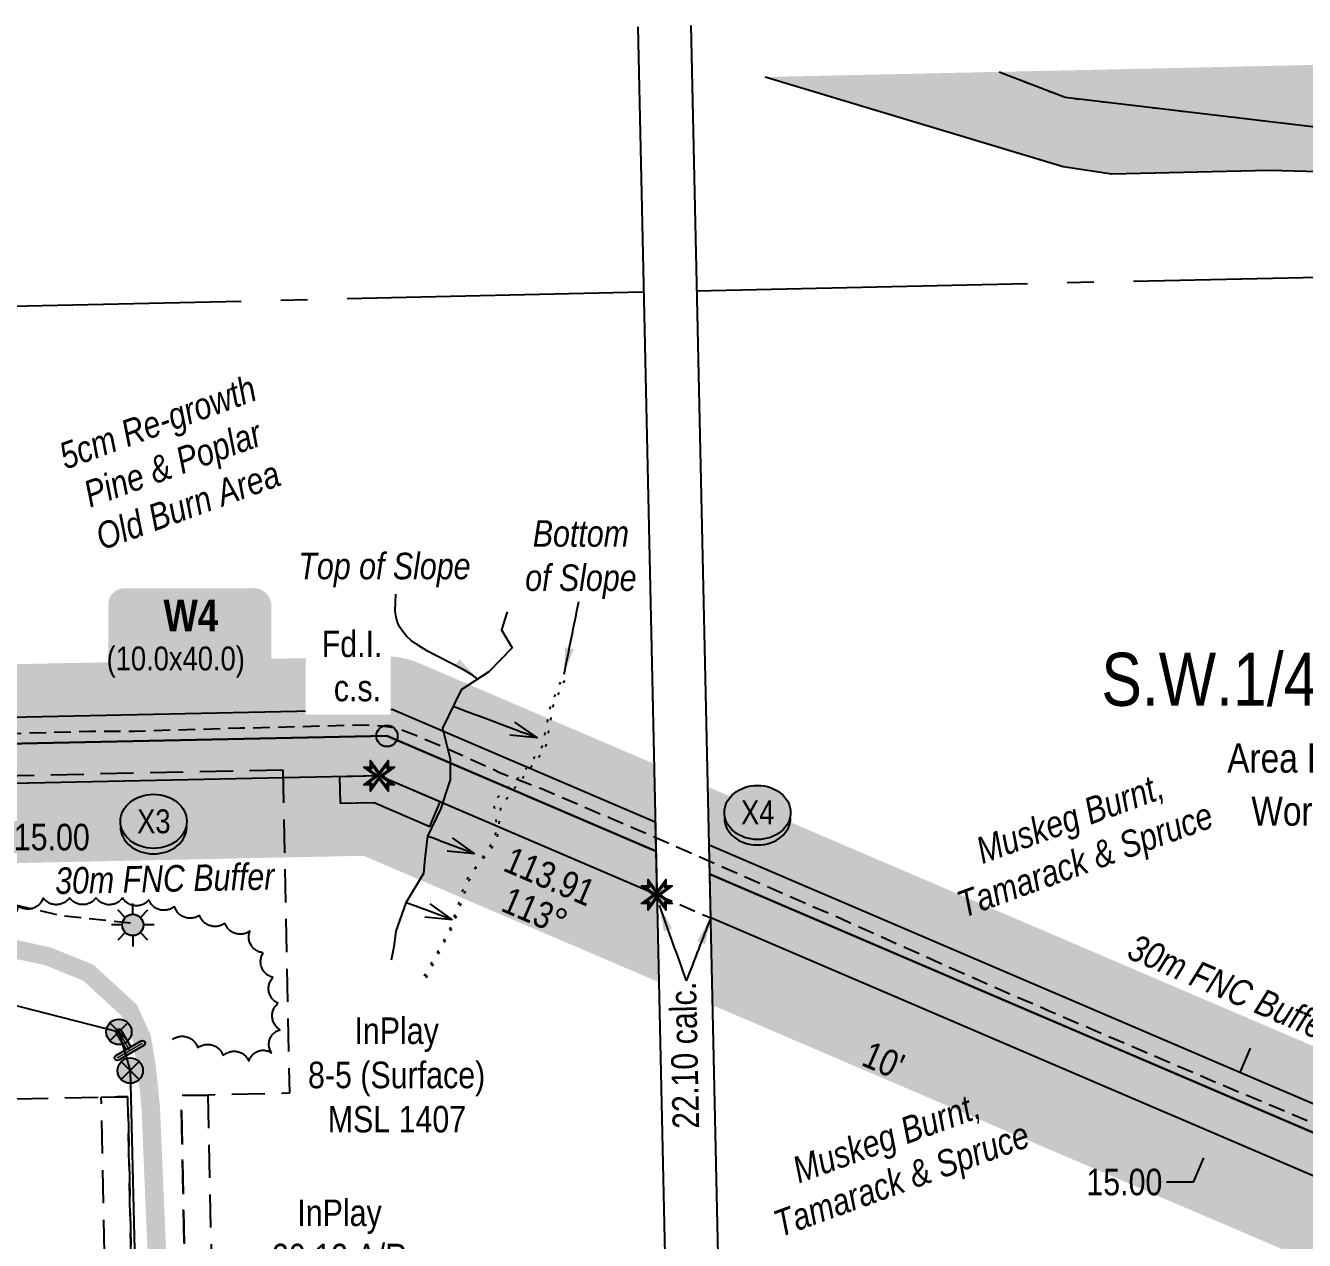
# Model space of a CAD drawing. Extents: x 601495 to 607119, y 5883555 to 5886722.
# Drawn here: x 605808 to 606290.2, y 5885602.5 to 5886060.5 of the extents above; entities that cross this region are included whole.
import ezdxf
from ezdxf.enums import TextEntityAlignment as Align

# ---------------------------------------------------------------- set-up
doc = ezdxf.new("R2010")
doc.units = 0
doc.header["$LTSCALE"] = 5
doc.header["$PDMODE"] = 34
doc.header["$PDSIZE"] = 0.03
for name, pattern in [('0', [1, 1, 0]), ('foc-ACCESSROAD', [3.75, 2.5, -1.25]), ('foc-FLOWLINE', [3.75, 2.5, -1.25]), ('foc-QUARTERLINE', [33, 25, -3, 2, -3]), ('foc-TIELINE', [1.875, 1.25, -0.625]), ('foc-TOPO', [1, 0.2, -0.8]), ('foc-WHEELTRACKS', [2, 0.4, -1.6]), ('POWERLINE5', [7.799999999999997, 2.399999999999999, -0.6, 0.6, -0.6, 0.6, -0.6, 2.399999999999999]), ('UG_PIPE', [1.875, 1.25, -0.625])]:
    doc.linetypes.add(name, pattern=pattern)
doc.layers.get('Defpoints').update_dxf_attribs({"color": 9})
for name, color, linetype in [('AS-PIPE-UG', 44, 'UG_PIPE'), ('AS-POWER', 104, 'foc-POWER'), ('AS-POWER-EXISTING', 72, 'POWERLINE5'), ('AS-ROADS', 254, 'Continuous'), ('AS-SYMBOL', 7, 'Continuous'), ('C-FLOWLINE', 13, 'foc-FLOWLINE'), ('C-SYMBOL', 7, 'Continuous'), ('C-WS', 13, 'foc-ACCESSROAD'), ('C-WS-S', 8, 'Continuous'), ('F-EZE', 190, 'foc-FLOWLINE'), ('F-RW', 190, 'Continuous'), ('L-AREAREQUIRED', 7, 'Continuous'), ('L-AREAWORK', 5, 'Continuous'), ('L-BD', 7, 'Continuous'), ('L-MON', 1, 'Continuous'), ('L-MON-T', 1, 'Continuous'), ('L-QSEC', 8, 'foc-QUARTERLINE'), ('L-SEC', 7, 'Continuous'), ('L-TIE', 7, 'foc-TIELINE'), ('P-BUFFER-H 30m', 51, 'Continuous'), ('P-CROSSINGS', 250, 'Continuous'), ('P-FNC BUFFER-T', 40, 'Continuous'), ('P-PROPOSED', 10, 'Continuous'), ('P-PROPOSED-H', 21, 'Continuous'), ('P-TEMP-BLOCKS', 250, 'Continuous'), ('P-TEMP-H', 41, 'Continuous'), ('P-TEMP_WORKSPACE', 46, 'Continuous'), ('P-TXT', 4, 'Continuous'), ('T-BUSH', 110, '0'), ('T-BUSH-T', 110, 'Continuous'), ('T-CREEK', 160, 'Continuous'), ('T-GENERAL', 48, 'foc-TOPO'), ('T-SLOPE', 48, 'Continuous'), ('T-VEGETATION-CHANGE', 104, 'foc-TOPO'), ('T-WATER-H', 133, 'Continuous'), ('T-WATER-P3', 160, 'foc-WHEELTRACKS')]:
    doc.layers.add(name, color=color, linetype=linetype)
for name, color, linetype, lineweight in [('C-AR-T', 13, 'Continuous', 9), ('C-WS-T', 13, 'Continuous', 9), ('T-TEXT', 48, 'Continuous', 18)]:
    doc.layers.add(name, color=color, linetype=linetype, lineweight=lineweight)
doc.styles.add('100L', font='ARIALN.TTF', dxfattribs={"height": 11})
doc.styles.add('175L', font='ARIALN.TTF', dxfattribs={"height": 20})
doc.styles.add('80', font='ARIALN.TTF', dxfattribs={"height": 10})
doc.styles.add('80CG', font='ARIALN.TTF', dxfattribs={"height": 10})
doc.styles.add('80L', font='ARIALN.TTF', dxfattribs={"height": 10})
doc.styles.add('80LS', font='ARIALNI.TTF', dxfattribs={"height": 10})
doc.styles.add('BOLD', font='ARIALNB.TTF')
doc.styles.add('Crossing', font='ARIALN.TTF', dxfattribs={"height": 10})
doc.styles.add('foc-LtypeFont', font='ARIALN.TTF', dxfattribs={"height": 7.349999999999999})
doc.linetypes.add('foc-POWER', pattern='A,6,-1,["P",foc-LtypeFont,S=0.2,R=0,X=-0.625,Y=-0.75],-1.239999999999999,4', length=12.24)
doc.linetypes.add('foc-TOPO-flowdirection-NOLINE', pattern='A,0,[">",foc-LtypeFont,S=0.3,R=0,X=0,Y=-0.945],-20,[">",foc-LtypeFont,S=0.3,R=0,X=0,Y=-0.945],0', length=20)
doc.dimstyles.new('Compass 5 000', dxfattribs={"dimscale": 5, "dimtxt": 9, "dimasz": 2, "dimexe": 0.2, "dimexo": 0.0625, "dimgap": 0.5, "dimtad": 0, "dimtih": 1, "dimtoh": 1, "dimzin": 0, "dimdsep": 46, "dimtxsty": '80CG', "dimcen": 0.1, "dimse1": 1, "dimse2": 1, "dimclrd": 256, "dimclrt": 256, "dimaunit": 1, "dimadec": 4, "dimazin": 0, "dimtfac": 0.06, "dimtofl": 0, "dimtmove": 0, "dimatfit": 1, "dimfxl": 0.2, "dimtolj": 1, "dimtzin": 0, "dimlwd": -1, "dimarcsym": 0})

# ---------------------------------------------------------------- blocks, each defined once
blk = doc.blocks.new('*D417')
at = {"layer": 'C-AR-T', "transparency": 16777216}
for p, q in [((605837.8815120915, 5885594.929307878), (605827.883738965, 5885594.718280599)), ((605878.0028150334, 5885595.776165403), (605898.4964010662, 5885596.208732301))]:
    blk.add_line(p, q, dxfattribs=at)
for points in [[(605837.8463408783, 5885596.595603399), (605837.9166833048, 5885593.263012357), (605847.8792852178, 5885595.140335158)], [(605877.9676438202, 5885597.442460924), (605878.0379862466, 5885594.109869882), (605868.005041907, 5885595.565138124)]]:
    blk.add_solid(points, dxfattribs=at)
at = {"layer": 'Defpoints', "color": 0, "transparency": 16777216}
for p in [(605847.8411110139, 5885596.948902426), (605867.966867703, 5885597.373705392), (605868.005041907, 5885595.565138124)]:
    blk.add_point(p, dxfattribs=at)
at = {"layer": 'C-AR-T', "transparency": 16777216, "insert": (605926.4090886515, 5885596.208732301), "char_height": 10, "attachment_point": 5, "style": '80CG'}
blk.add_mtext('\\A1;InPlay\\P20.12 A/R\\PMSL 1407', dxfattribs=at)
blk = doc.blocks.new('GAS')
h = blk.add_hatch(color=255)
h.dxf.hatch_style = 1
edge = h.paths.add_edge_path()
edge.add_arc((0, 0), 0.9, 0, 360)
for p, q in [((-0.5711929310346023, 0.5711929297831376), (-1.142385862069204, 1.142385861385264)), ((0, 0.8077887887338874), (0, 1.615577579286764)), ((0.5711929310309642, 0.5711929297831376), (1.142385862065566, 1.142385861385264)), ((-0.8077887898725749, 0), (-1.615577579628734, 0)), ((1.615577579625096, 0), (0.8077887898689368, 0)), ((-0.5711929310346023, -0.5711929316021271), (-1.142385862069204, -1.142385863204253)), ((0, -0.8077887905528768), (0, -1.615577581105753)), ((1.142385862065566, -1.142385863204253), (0.5711929310309642, -0.5711929316021271))]:
    blk.add_line(p, q)
blk.add_circle((0, 0), 0.8000000000000003)
blk = doc.blocks.new('POWERPOLE')
h = blk.add_hatch(color=255)
edge = h.paths.add_edge_path()
edge.add_arc((0, 0), 0.9600000000000002, 0, 360)
at = {"linetype": 'Continuous'}
for p, q in [((0.678822509938982, -0.678822509938982), (-0.678822509938982, 0.678822509938982)), ((-0.678822509938982, -0.678822509938982), (0.678822509938982, 0.678822509938982))]:
    blk.add_line(p, q, dxfattribs=at)
blk.add_circle((0, 0), 0.9600000000000002, dxfattribs=at)
blk = doc.blocks.new('*U446')
h = blk.add_hatch(color=255)
h.dxf.hatch_style = 1
edge = h.paths.add_edge_path()
edge.add_arc((-0.8162000000022712, 1.409999997934693), 0.2, 30.065058758287307, 210.0650587582873, ccw=False)
edge.add_line((-0.643108579834724, 1.510196605982978), (0.07289481211926219, 0.2732880282158321))
edge.add_line((0.07289481211926217, 0.2732880282158321), (-0.2732880282158321, 0.07289481211926219))
edge.add_line((-0.2732880282158321, 0.0728948121192622), (-0.9892914201698184, 1.309803389886408))
h = blk.add_hatch(color=255)
h.dxf.hatch_style = 1
edge = h.paths.add_edge_path()
edge.add_arc((-0.9520028109215095, -0.5510813442655673), 0.2000000000000001, 120.06505875828731, 300.06505875828736, ccw=False)
edge.add_line((-1.052199418969795, -0.3779899240980202), (0.07289481211926208, 0.2732880282158321))
edge.add_line((0.07289481211926217, 0.2732880282158321), (0.8518062028732244, 0.7241727644331145))
edge.add_arc((0.9520028109215095, 0.5510813442655673), 0.2000000000000001, -59.93494124171269, 120.06505875828739, ccw=False)
edge.add_line((1.052199418969795, 0.3779899240980202), (-0.8518062028732245, -0.7241727644331144))
at = {"color": 255, "flags": 128}
blk.add_lwpolyline([(-0.9892914201698184, 1.309803389886408, -0.9999999999999999), (-0.643108579834724, 1.510196605982978), (0.07289481211926217, 0.2732880282158321), (-0.2732880282158321, 0.0728948121192622)], format="xyb", close=True, dxfattribs=at)
at = {"color": 72, "const_width": 0.09999999999999999, "flags": 128}
for points in [[(-0.8162000000022711, 1.409999997934693), (0, 0)], [(-0.9520028109215094, -0.5510813442655674), (0.9520028109215094, 0.5510813442655674)]]:
    blk.add_lwpolyline(points, dxfattribs=at)
at = {"color": 255}
blk.add_lwpolyline([(-0.8518062028732244, -0.7241727644331145, -0.9999999999999999), (-1.052199418969795, -0.3779899240980202), (0.07289481211926217, 0.2732880282158321), (0.8518062028732244, 0.7241727644331145, -0.9999999999999999), (1.052199418969795, 0.3779899240980202)], format="xyb", close=True, dxfattribs=at)
blk = doc.blocks.new('fdia')
at = {"color": 255, "const_width": 1}
blk.add_lwpolyline([(-0.5, 0, 1), (0.5, 0, 1)], format="xyb", close=True, dxfattribs=at)
blk = doc.blocks.new('Fdiaa')
blk.add_blockref('fdia', (0, 0))
blk = doc.blocks.new('fdib')
at = {"color": 1, "const_width": 1.6}
blk.add_lwpolyline([(-0.3999999999996362, 0, 0.9999999999999998), (0.3999999999996362, 0, 1)], format="xyb", close=True, dxfattribs=at)
at = {"color": 1}
blk.add_circle((0, 0), 0.8, dxfattribs=at)
blk = doc.blocks.new('Fdibb')
blk.add_blockref('fdib', (0, 0))
blk = doc.blocks.new('fdicc')
for name in ['Fdibb', 'Fdiaa']:
    blk.add_blockref(name, (0, 0))
blk = doc.blocks.new('FDI')
blk.add_blockref('fdicc', (0, 0))
blk = doc.blocks.new('TEMP')
h = blk.add_hatch(color=255)
h.dxf.hatch_style = 1
h.paths.add_polyline_path([(-5.274161e-10, 0.2514284397220763), (-0.6656854269836912, 1.152061669657268), (-0.6656854269836914, 0.6656854303339061), (-1.152061663105632, 0.6656854303339061), (-0.2514284404497629, 5.273253e-10), (-1.152061661774314, -0.665685419564579), (-0.6656854224511335, -0.6656854195645793), (-0.6656854224511335, -1.152061655686338), (-5.273251e-10, -0.2514284436956587), (0.6656854183820542, -1.152061663420681), (0.6656854183820542, -0.6656854208922597), (1.152061656810019, -0.6656854053035205), (0.2514284429676993, 5.273253e-10), (1.152061671303363, 0.6656854258011663), (0.6656854287749412, 0.6656854258011663), (0.6656854131859291, 1.15206166422904)])
h.paths.add_polyline_path([(0.5656854229146121, 0.8485281473411305), (0.5656854319800914, 0.5656854258011663), (0.8485281444547581, 0.5656854258011663), (0.0831890339399251, 0), (0.8485281399220186, -0.5656854150320215), (0.5656854183820542, -0.5656854240973189), (0.5656854183820542, -0.8485281365719859), (0, -0.08318903609469999), (-0.5656854224511337, -0.8485281320390644), (-0.5656854224511337, -0.5656854195645792), (-0.8485281349258001, -0.5656854195645794), (-0.0831890328488955, 0), (-0.8485281394583584, 0.5656854303339058), (-0.5656854269836913, 0.5656854303339061), (-0.5656854269836913, 0.8485281428085727), (0, 0.0831890306941206)], flags=16)
h = blk.add_hatch(color=1)
h.dxf.hatch_style = 1
h.paths.add_polyline_path([(0, 0.0831890306941205), (-0.5656854269836911, 0.8485281428085727), (-0.5656854269836912, 0.5656854303339061), (-0.8485281394583578, 0.5656854303339061), (-0.0831890328488953, -1e-16), (-0.8485281349258001, -0.5656854195645793), (-0.5656854224511337, -0.5656854195645793), (-0.5656854224511337, -0.848528132039064), (0, -0.08318903609469999), (0.5656854183820542, -0.8485281365719856), (0.5656854183820542, -0.5656854240973191), (0.8485281399220184, -0.5656854150320213), (0.0831890339399251, -1e-16), (0.8485281444547581, 0.5656854258011663), (0.5656854319800914, 0.5656854258011663), (0.5656854229146121, 0.8485281473411308)])
at = {"color": 1}
for p, q in [((-0.0831890328488953, 0), (0.0831890339399252, 0)), ((0, 0.0831890306941205), (0, -0.08318903609469999))]:
    blk.add_line(p, q, dxfattribs=at)
at = {"color": 255, "flags": 128}
blk.add_lwpolyline([(-0.251428440449763, 5.27325e-10), (-1.152061663105632, 0.6656854303339061), (-0.6656854269836914, 0.6656854303339061), (-0.6656854269836914, 1.152061669657268), (-5.274159999999999e-10, 0.2514284397220763), (0.6656854131859291, 1.15206166422904), (0.6656854287749412, 0.6656854258011663), (1.152061671303363, 0.6656854258011663), (0.2514284429676991, 5.27325e-10), (1.152061656810019, -0.6656854053035204), (0.6656854183820542, -0.6656854208922596), (0.6656854183820542, -1.152061663420681), (-5.27325e-10, -0.2514284436956586), (-0.6656854224511335, -1.152061655686338), (-0.6656854224511335, -0.6656854195645793), (-1.152061661774314, -0.6656854195645793)], close=True, dxfattribs=at)
at = {"color": 1, "flags": 128}
blk.add_lwpolyline([(-0.0831890328488953, 0), (-0.8485281394583578, 0.5656854303339061), (-0.5656854269836913, 0.5656854303339061), (-0.5656854269836913, 0.8485281428085727), (0, 0.0831890306941205), (0.5656854229146121, 0.8485281473411305), (0.5656854319800914, 0.5656854258011663), (0.8485281444547581, 0.5656854258011663), (0.0831890339399252, 0), (0.8485281399220184, -0.5656854150320214), (0.5656854183820542, -0.5656854240973189), (0.5656854183820542, -0.8485281365719856), (0, -0.08318903609469999), (-0.5656854224511335, -0.848528132039064), (-0.5656854224511335, -0.5656854195645792), (-0.8485281349258001, -0.5656854195645792)], close=True, dxfattribs=at)
blk = doc.blocks.new('*U438')
at = {"true_color": 0xff8aff}
h = blk.add_hatch(color=211, dxfattribs=at)
edge = h.paths.add_edge_path()
edge.add_line((-23.99999999999998, -22.32215303555131), (23.99999999999998, -22.32215303555131))
edge.add_arc((23.99999999999998, -16.32215303555131), 6, 270, 360)
edge.add_line((29.99999999999998, -16.32215303555131), (29.99999999999998, 12.5))
edge.add_arc((23.99999999999998, 12.5), 6, 0, 90)
edge.add_line((23.99999999999998, 18.5), (-23.99999999999998, 18.5))
edge.add_arc((-23.99999999999998, 12.5), 6, 90, 180)
edge.add_line((-29.99999999999998, 12.5), (-29.99999999999998, -16.32215303555131))
edge.add_arc((-23.99999999999998, -16.32215303555131), 6, 180, 270)
at = {"color": 250, "flags": 128}
blk.add_lwpolyline([(-23.99999999999998, -22.32215303555131, 3, 3, 0), (23.99999999999998, -22.32215303555131, 3, 3, 0.414213562373095), (29.99999999999998, -16.32215303555131, 3, 3, 0), (29.99999999999998, 12.5, 3, 0, 0.414213562373095), (23.99999999999998, 18.5, 0, 0, 0), (-23.99999999999998, 18.5, 0, 0, 0.414213562373095), (-29.99999999999998, 12.5, 0, 0, 0), (-29.99999999999998, -16.32215303555131, 0, 3, 0.414213562373095)], format="xyseb", close=True, dxfattribs=at)
at = {"flags": 128}
blk.add_lwpolyline([(56.14571099694088, -56.34356893494194, 0, 7.499999999999999, 0), (-3.398394867633905e-15, 3.944304526105059e-31, 0, 0, 0)], format="xyseb", dxfattribs=at)
at = {"color": 250}
for tag, p, height, style in [('TEMP_AREA_W1_001', (-9.212824010914055, 2.244292974654144), 12, 'BOLD'), ('ENTER_TEXT_001', (-30.65893587994544, -12.47010782646594), 9, '80')]:
    blk.add_attdef(tag, p, '', height=height, dxfattribs=dict(at, style=style))
blk = doc.blocks.new('_Open30')
at = {"color": 0, "linetype": 'ByBlock', "lineweight": -2}
for p, q in [((-1, 0.26794919), (0, 0)), ((0, 0), (-1, -0.26794919)), ((0, 0), (-1, 0))]:
    blk.add_line(p, q, dxfattribs=at)
blk = doc.blocks.new('*D486')
at = {"layer": 'Defpoints', "color": 0, "transparency": 16777216}
for p in [(605821.4959687595, 5885790.140766098), (605791.5647179526, 5885774.516309771), (605821.8100688817, 5885775.150039452)]:
    blk.add_point(p, dxfattribs=at)
at = {"layer": 'P-TXT', "transparency": 16777216}
for p, q in [((605791.0411341921, 5885799.504842007), (605790.8316505539, 5885809.502647595)), ((605791.7742015909, 5885764.518504181), (605791.9836852292, 5885754.520698591)), ((605791.9836852292, 5885754.520698591), (605801.9836852292, 5885754.520698592))]:
    blk.add_line(p, q, dxfattribs=at)
for points in [[(605792.7074351237, 5885799.539755946), (605789.3748332607, 5885799.469928067), (605791.2506178303, 5885789.507036417)], [(605793.4405025225, 5885764.55341812), (605790.1079006594, 5885764.483590242), (605791.5647179526, 5885774.516309771)]]:
    blk.add_solid(points, dxfattribs=at)
at = {"layer": 'P-TXT', "transparency": 16777216, "insert": (605817.9216115589, 5885754.520698591), "char_height": 10, "attachment_point": 5, "style": '80CG'}
blk.add_mtext('\\A1;15.00', dxfattribs=at)
blk = doc.blocks.new('*D487')
at = {"layer": 'Defpoints', "color": 0, "transparency": 16777216}
for p in [(606264.5046101483, 5885655.604091898), (606256.1439633996, 5885642.873316046), (606258.6024715751, 5885641.820576217)]:
    blk.add_point(p, dxfattribs=at)
at = {"layer": 'P-TXT', "transparency": 16777216}
for p, q in [((606265.9824311056, 5885665.849508865), (606269.918760238, 5885675.042186002)), ((606252.2076342667, 5885633.680638907), (606248.2713051343, 5885624.48796177)), ((606248.2713051343, 5885624.48796177), (606238.2713051343, 5885624.48796177))]:
    blk.add_line(p, q, dxfattribs=at)
for points in [[(606264.4503182492, 5885666.50556372), (606267.514543962, 5885665.193454009), (606262.0461019727, 5885656.656831726)], [(606250.6755214103, 5885634.336693763), (606253.7397471231, 5885633.024584052), (606256.1439633996, 5885642.873316046)]]:
    blk.add_solid(points, dxfattribs=at)
at = {"layer": 'P-TXT', "transparency": 16777216, "insert": (606222.3333788039, 5885624.487961771), "char_height": 10, "attachment_point": 5, "style": '80CG'}
blk.add_mtext('\\A1;15.00', dxfattribs=at)
blk = doc.blocks.new('xing2')
h = blk.add_hatch(color=50)
h.dxf.hatch_style = 1
edge = h.paths.add_edge_path()
edge.add_ellipse((0, 0), major_axis=(-12.5, 0), ratio=0.8162973455633619, start_angle=0, end_angle=360)
h = blk.add_hatch(color=250)
h.dxf.hatch_style = 1
edge = h.paths.add_edge_path()
edge.add_ellipse((0, -2.047489049626165), major_axis=(-12.5, 0), ratio=0.8162973455633619, start_angle=0, end_angle=180)
edge.add_line((12.5, -2.047489049626165), (12.5, 0))
edge.add_ellipse((0, 0), major_axis=(-12.5, 0), ratio=0.8162973455633619, start_angle=0, end_angle=180, ccw=False)
edge.add_line((-12.5, 0), (-12.5, -2.047489049626165))
at = {"color": 250}
blk.add_ellipse((0, 0), major_axis=(-12.5, 0), ratio=0.8162973455633619, dxfattribs=at)
blk.add_ellipse((0, -2.047489049626165), major_axis=(-12.5, 0), ratio=0.8162973455633619, start_param=0, end_param=3.141592653589793, dxfattribs=at)
at = {"color": 250, "style": 'Crossing'}
blk.add_attdef('CROSSING', text='', height=9, dxfattribs=at).set_placement((0.08916442567715421, 0.0199513138486509), align=Align.MIDDLE_CENTER)
at = {"color": 250, "style": 'Crossing', "flags": 1}
for tag, p in [('OWNER', (0.08916442567715421, -12.49201765665748)), ('DESCRIPTION', (0.08916442567715421, -25.770021277247)), ('LOCATION', (0.08916442567715421, -39.30337514164421)), ('DWG_REF', (0.08916442567715421, -52.83672900604233))]:
    blk.add_attdef(tag, text='', height=9, dxfattribs=at).set_placement(p, align=Align.MIDDLE_CENTER)

msp = doc.modelspace()

# ---------------------------------------------------------------- hatches: boundary and pattern name
at = {"layer": 'P-BUFFER-H 30m'}
h = msp.add_hatch(color=256, dxfattribs=at)
h.dxf.hatch_style = 1
edge = h.paths.add_edge_path()
edge.add_line((606044.9676807413, 5885782.232051584), (605956.1102771461, 5885820.281031348))
edge.add_arc((605944.3060000009, 5885792.713999983), 29.988033900042, 66.81926039971115, 91.20034064016849)
edge.add_line((605943.677799755, 5885822.695453279), (605051.6797997551, 5885804.005453279))
edge.add_arc((605052.3079999998, 5885774.023999983), 29.9880339000234, 91.20034063794559, 181.2003406383949)
edge.add_line((605022.3265467056, 5885773.395799738), (605022.640646828, 5885758.405073091))
edge.add_arc((605052.6221001222, 5885759.033273338), 29.98803389991193, 181.2003406383949, 271.2003406383902)
edge.add_line((605053.2503003672, 5885729.051820043), (605935.532742891, 5885747.538250337))
edge.add_line((605935.532742891, 5885747.538250339), (606034.2536498483, 5885705.265691845))
edge.add_line((606034.2536498483, 5885705.265691844), (606046.7847578297, 5885699.899837623))
edge.add_line((606046.7847578297, 5885699.899837623), (606044.9676807413, 5885782.232051584))
h = msp.add_hatch(color=256, dxfattribs=at)
h.dxf.hatch_style = 1
edge = h.paths.add_edge_path()
edge.add_line((606685.6063478851, 5885168.998764259), (606678.4676784732, 5885491.844733032))
edge.add_arc((606648.4869728623, 5885491.181809016), 29.98803389995932, 1.266700002605915, 66.81926039623657)
edge.add_line((606660.2912500094, 5885518.74884038), (606065.2764805311, 5885773.535768758))
edge.add_line((606065.2764805312, 5885773.535768758), (606067.09355762, 5885691.203554804))
edge.add_line((606067.09355762, 5885691.203554804), (606609.203183918, 5885459.070751355))
edge.add_line((606609.203183918, 5885459.070751355), (606615.6514325571, 5885167.449027658))
edge.add_line((606615.6514325571, 5885167.449027658), (606685.6063478851, 5885168.99876426))
at = {"layer": 'P-PROPOSED-H'}
h = msp.add_hatch(color=256, dxfattribs=at)
h.dxf.hatch_style = 1
h.paths.add_polyline_path([(606046.0579269946, 5885732.832723209), (605941.3815809634, 5885777.655416768), (605052.6221001223, 5885759.033273338), (605052.308, 5885774.023999983), (605944.306, 5885792.713999983), (606045.6945115768, 5885749.299166001)])
h = msp.add_hatch(color=256, dxfattribs=at)
h.dxf.hatch_style = 1
h.paths.add_polyline_path([(606066.0033113665, 5885740.602883173), (606648.4869728622, 5885491.181809017), (606655.6256836943, 5885168.333967019), (606645.6321151572, 5885168.112992345), (606638.7570524763, 5885479.037359825), (606066.3667267844, 5885724.136440389)])
at = {"layer": 'P-TEMP-H'}
h = msp.add_hatch(color=256, dxfattribs=at)
h.dxf.hatch_style = 1
h.paths.add_polyline_path([(605926.600254398, 5885767.347498886), (605939.4319682724, 5885767.616361297), (605960.419348051, 5885758.629508691), (605964.3541071, 5885767.818519145), (605941.3815809634, 5885777.655416768), (605926.3908543162, 5885777.341316652)])
at = {"layer": 'T-WATER-H'}
h = msp.add_hatch(color=256, dxfattribs=at)
h.dxf.hatch_style = 1
h.paths.add_polyline_path([(606596.5789016284, 5885956.278484258), (606617.097008686, 5885956.799944679), (606633.6422143664, 5885960.82118281), (606649.2621374248, 5885972.972335854), (606688.8031554257, 5886010.823012199), (606706.4999042327, 5886034.383293085), (606712.7272056863, 5886048.497590374), (606697.9968684624, 5886052.934130648), (606617.3901612951, 5886030.558264842), (606599.5311667435, 5886027.115360361), (606556.1268220532, 5886008.101001156), (606543.3290607266, 5886000.054520735), (606533.5480517311, 5885989.02640025), (606527.2279146183, 5885977.26053706), (606526.9291036868, 5885970.312460187), (606526.7969418919, 5885967.260203215), (606546.3758032237, 5885967.291102225), (606578.7898166106, 5885959.120216611)], flags=16)
h.paths.add_polyline_path([(606294.9384441817, 5886045.696367928), (606086.9565258765, 5886041.12570961), (606199.2950766261, 5886007.206362514), (606217.5880601767, 5886004.550247396), (606277.0160790121, 5886005.879454097), (606356.1708781718, 5886003.790959233), (606390.9158766558, 5885997.816013305), (606422.543952973, 5885988.501515687), (606466.2122319147, 5885968.992179061), (606491.1521299517, 5885952.521393687), (606514.3519678083, 5885939.966135489), (606544.8941720043, 5885930.276505361), (606563.1349900443, 5885928.632168001), (606624.2701269442, 5885930.793548975), (606642.4268521809, 5885934.130363346), (606655.4771600239, 5885941.353539824), (606687.7382703491, 5885970.143064328), (606695.44718884, 5885973.976372208), (606764.1620156222, 5886018.727201268), (606800.1099039684, 5886047.22553167), (606815.9912080512, 5886057.147142923), (606657.1479686017, 5886053.656367475), (606612.6970065339, 5886040.300927036), (606579.251209786, 5886032.258138871), (606565.1228497096, 5886025.673144993), (606553.2810652787, 5886017.339933472), (606536.2529427572, 5886013.789332484), (606498.2578132979, 5886011.712326416), (606465.5707895863, 5886019.596343753), (606403.4940493277, 5886038.657383855), (606369.6982850275, 5886044.875176336)])
h.paths.add_polyline_path([(605306.9630528962, 5886023.453967792), (604966.5730090281, 5886015.726812), (604998.0090138896, 5886009.986536908), (605073.1688674723, 5886002.762291365), (605195.0829776592, 5886002.701324604), (605233.2201418903, 5886007.006233841)])

# ---------------------------------------------------------------- linework, layer by layer
at = {"layer": 'AS-PIPE-UG', "flags": 128}
for points in [[(606679.243, 5885481.944999984), (606675.412, 5885483.879), (606669.75, 5885486.153), (606654.429, 5885492.950999984), (606636.669, 5885500.008999983), (606619.746, 5885507.168), (606594.764, 5885518.343999983), (606582.739, 5885522.686), (606561.363, 5885532.244), (606541.546, 5885540.615), (606495.429, 5885560.384999983), (606449.797, 5885579.774999984), (606380.993, 5885608.927999984), (606325.942, 5885633.134999983), (606256.673, 5885662.136), (606194.25, 5885688.841), (606156.554, 5885705.359), (606115.807, 5885723.609), (606070.773, 5885743.252999983), (606043.598, 5885755.203), (606002.536, 5885772.726999983), (605986.788, 5885778.874999983), (605970.935, 5885786.085999984), (605955.122, 5885792.936), (605947.991, 5885795.63), (605942.477, 5885796.444), (605935.315, 5885796.823), (605911.915, 5885796.150999983), (605888.883, 5885795.588999983), (605849.008, 5885794.448999983), (605831.991, 5885794.342), (605804.305, 5885793.570999984), (605778.765, 5885793.915999983), (605758.08, 5885793.336999984), (605737.371, 5885792.568), (605707.675, 5885791.716), (605683.368, 5885791.223999984), (605662.287, 5885790.735999983), (605630.713, 5885789.409), (605602.691, 5885788.919999983), (605579.114, 5885788.734999984), (605559.442, 5885788.751999984), (605531.88, 5885788.714999983), (605498.401, 5885787.582), (605445.699, 5885786.669), (605431.454, 5885786.796999983), (605406.77, 5885785.96), (605370.868, 5885785.264999983), (605345.916, 5885784.681), (605310.355, 5885783.259), (605269.91, 5885782.082999983), (605238.541, 5885781.159999983), (605193.655, 5885780.882), (605172.241, 5885780.325999984), (605158.29, 5885780.794), (605144.131, 5885780.481999983), (605133.425, 5885780.772), (605117.879, 5885780.349999983), (605102.062, 5885779.898999983), (605093.963, 5885779.874), (605088.873, 5885779.856), (605086.673, 5885776.763999984), (605086.85, 5885774.498), (605086.141, 5885769.200999984)], [(605776.768, 5885733.983999983), (605803.34, 5885729.24), (605821.025, 5885725.133999983), (605848.3769999979, 5885722.13)]]:
    msp.add_lwpolyline(points, dxfattribs=at)
at = {"layer": 'AS-POWER', "flags": 128}
msp.add_lwpolyline([(604433.9006314449, 5885693.120053223), (604487.9708656741, 5885691.960686398), (604669.2118480996, 5885697.007108856), (604930.5365881056, 5885702.54217469), (605003.563, 5885702.706999984), (605105.268, 5885704.214999983), (605170.328, 5885704.325999984), (605402.933, 5885710.221999983), (605519.428, 5885712.053999983), (605610.339, 5885713.272), (605711.32, 5885715.112), (605778.692, 5885697.648999983), (605843.241, 5885681.155999984), (605847.498, 5885666.572), (605853.9215163024, 5885401.19465447), (605980.579697251, 5885372.449516001), (606054.9036035176, 5885310.492570273)], dxfattribs=at)
at = {"layer": 'AS-ROADS', "const_width": 6.997207909999978, "flags": 128}
for points in [[(605773.955, 5885718.854999984), (605816.504, 5885709.623999983), (605831.691, 5885703.457999983), (605847.112, 5885689.304999983), (605851.916, 5885678.599), (605853.638, 5885668.201999983), (605854.525, 5885659.902999983)], [(606135.227, 5885235.864999983), (606101.5195211457, 5885273.875999027), (606033.678321802, 5885339.943570978), (605994.9473886619, 5885379.389503222), (605989.1880929981, 5885384.06167391), (605985.4336184661, 5885386.146347755), (605977.785647944, 5885387.536141087), (605965.4098139735, 5885388.925923647), (605906.6106785868, 5885399.087322799), (605896.3756637054, 5885403.090147389), (605889.9231504318, 5885406.425834552), (605879.4656296048, 5885413.541959968), (605869.020978558, 5885421.147882632), (605863.9940469102, 5885429.359907955), (605861.8793254253, 5885438.262611925), (605859.1824204967, 5885558.854493011), (605855.2565213065, 5885651.840151533), (605854.525, 5885659.902999983)]]:
    msp.add_lwpolyline(points, dxfattribs=at)
at = {"layer": 'C-FLOWLINE', "flags": 128}
msp.add_lwpolyline([(605876.7685922426, 5885657.343862692), (605881.3940500788, 5885438.21631649), (605910.1435235795, 5885418.124192566), (605992.9477766581, 5885405.811335208), (606054.133592114, 5885345.832657338), (606054.4469257381, 5885331.452062299), (605988.2395128502, 5885396.334650714), (605906.3194880517, 5885408.516402295), (605871.4386138, 5885432.893881096), (605866.7055609233, 5885657.130240473), (605876.7685922426, 5885657.343862692)], close=True, dxfattribs=at)
at = {"layer": 'C-WS', "flags": 128}
msp.add_lwpolyline([(605904.983871876, 5885779.950385202), (605907.5579161533, 5885657.993812327), (605876.7685922426, 5885657.343862692), (605866.7055609225, 5885657.130240473), (605871.4386138, 5885432.893881096), (605906.3194880517, 5885408.516402301), (605988.2395128502, 5885396.334650714), (606054.4469257373, 5885331.452062305), (606055.0736067564, 5885302.690172913), (605978.8248132762, 5885377.383139736), (605898.6717718154, 5885389.301641488), (605898.2016735744, 5885389.613722963), (605861.7467210824, 5885415.108152715), (605854.352002606, 5885420.276559184), (605851.5282046632, 5885422.249685463), (605846.5799152739, 5885656.70597105), (605842.5786103702, 5885656.621132849), (605836.5769439961, 5885656.494338664), (605785.6010657102, 5885655.418887047), (605784.1621433484, 5885723.743329527), (605783.984456813, 5885732.207958522), (605783.9413541857, 5885734.161311286), (605783.8562859907, 5885738.210258591), (605783.4973790718, 5885755.122224964), (605783.3233143984, 5885763.343534548), (605783.2761453443, 5885765.601247512), (605783.1019584114, 5885773.825356793), (605783.0266138602, 5885777.376310012), (605904.983871876, 5885779.950385202)], close=True, dxfattribs=at)
at = {"layer": 'F-EZE', "flags": 128}
msp.add_lwpolyline([(605851.5282046632, 5885422.249685456), (605851.7960649433, 5885409.566085864), (605841.6091201858, 5885416.685417804), (605836.5769439961, 5885656.494338664), (605842.5786103702, 5885656.621132842), (605846.5799152739, 5885656.70597105), (605851.5282046632, 5885422.249685456)], close=True, dxfattribs=at)
at = {"layer": 'F-RW'}
msp.add_lwpolyline([(606045.6945115768, 5885749.299166001), (605944.306, 5885792.713999983), (605052.308, 5885774.023999983), (605052.0973435178, 5885784.077780663), (605946.2673103672, 5885802.813289793), (606045.4507809702, 5885760.342660293)], close=True, dxfattribs=at)
msp.add_lwpolyline([(606924.1090826754, 5885373.15967854), (606066.0033113663, 5885740.602883173), (606065.7595807597, 5885751.646377481), (606928.0674502786, 5885382.403823063)], dxfattribs=at)
at = {"layer": 'L-QSEC'}
for p, q in [((606060.850361828, 5885960.565029636), (606966.26482918, 5885980.462605667)), ((605269.4497911388, 5885942.614103854), (606040.7465225869, 5885960.123223515))]:
    msp.add_line(p, q, dxfattribs=at)
at = {"layer": 'L-SEC'}
for p, q in [((606038.8357820982, 5886060.069901298), (606058.8082353881, 5885155.113084718)), ((606078.9152769562, 5885155.558517012), (606058.9428604753, 5886060.513665769))]:
    msp.add_line(p, q, dxfattribs=at)
at = {"layer": 'L-TIE'}
msp.add_line((606046.0579269946, 5885732.832723209), (606066.3667267844, 5885724.136440389), dxfattribs=at)
at = {"layer": 'P-PROPOSED', "flags": 128}
for points in [[(605052.308, 5885774.023999983), (605944.306, 5885792.713999983), (606045.6945115768, 5885749.299166001), (606046.0579269946, 5885732.832723209), (605941.3815809634, 5885777.655416768), (605052.6221001223, 5885759.033273338)], [(606066.0033113665, 5885740.602883173), (606648.4869728622, 5885491.181809017), (606655.6256836943, 5885168.333967019), (606645.6321151572, 5885168.112992345), (606638.7570524764, 5885479.037359825), (606066.3667267844, 5885724.136440389)]]:
    msp.add_lwpolyline(points, close=True, dxfattribs=at)
at = {"layer": 'P-TEMP_WORKSPACE'}
msp.add_lwpolyline([(605926.600254398, 5885767.347498886), (605939.4319682724, 5885767.616361297), (605960.419348051, 5885758.629508691), (605964.3541071, 5885767.818519145), (605941.3815809634, 5885777.655416768), (605926.3908543162, 5885777.341316652)], close=True, dxfattribs=at)
at = {"layer": 'T-BUSH', "flags": 128}
msp.add_lwpolyline([(605863.4896433183, 5885678.329102565, -0.52056705), (605872.9726347452, 5885675.167913626, -0.52056705), (605882.5223168562, 5885672.24644752, -0.52056705), (605892.2834177243, 5885670.122199451, -0.52056705), (605900.8375965186, 5885673.22360842, -0.52056705), (605903.9760620762, 5885681.965021635, -0.52056705), (605903.3036360199, 5885691.924501318, -0.52056705), (605901.3393201461, 5885701.675906909, -0.52056705), (605897.6768270441, 5885710.97155202, -0.52056705), (605892.7455175427, 5885719.296703525, -0.52056705), (605883.1696626479, 5885722.164323608, -0.52056705), (605873.6311968437, 5885725.14732441, -0.52056705), (605864.1934259359, 5885728.441064261, -0.52056705), (605854.5341363344, 5885730.949660043, -0.52056705), (605844.605345354, 5885731.642881883, -0.52056705), (605834.6098427537, 5885731.743726717, -0.52056705), (605824.6138500915, 5885731.728744141, -0.52056705), (605814.684132769, 5885731.650341413, -0.52056705), (605805.1224926212, 5885728.735675128, -0.52056705), (605796.8298106425, 5885723.811732215, -0.52056705), (605787.3283444435, 5885726.916950722, -0.52056705), (605777.8155119434, 5885729.984302607, -0.52056705), (605768.1107831743, 5885732.333928474, -0.52056705), (605758.2495343783, 5885733.969781178, -0.52056705), (605748.3882855823, 5885735.60563389, -0.52056705), (605738.5015791956, 5885737.048848314, -0.52056705), (605728.553914413, 5885738.030788883, -0.52056705), (605718.6484214403, 5885737.096568406, -0.52056705), (605709.6696635666, 5885735.334262419, -0.52056705), (605699.6762241422, 5885735.107523847, -0.52056705), (605689.682784717, 5885734.880785276, -0.52056705), (605679.6916669481, 5885734.568530347, -0.52056705), (605669.7006457709, 5885734.252717508, -0.52056705), (605659.7096245936, 5885733.936904683, -0.52056705), (605649.7186034165, 5885733.621091844, -0.52056705), (605639.7276295174, 5885733.303788567, -0.52056705), (605629.736678761, 5885732.985755716, -0.52056705), (605619.7457280045, 5885732.667722871, -0.52056705), (605609.754777248, 5885732.349690032, -0.52056705), (605599.7638264914, 5885732.03165718, -0.52056705), (605589.772875735, 5885731.713624341, -0.52056705), (605579.7791084724, 5885731.522989528, -0.52056705), (605569.7838640828, 5885731.399169082, -0.52056705), (605559.7886196931, 5885731.275348648, -0.52056705), (605549.7933753035, 5885731.151528202, -0.52056705), (605539.798130914, 5885731.027707761, -0.52056705), (605529.8028865242, 5885730.903887329, -0.52056705), (605519.8126115347, 5885730.572663105, -0.52056705), (605509.8229066808, 5885730.217643616, -0.52056705), (605499.8332018267, 5885729.862624132, -0.52056705), (605489.8434969726, 5885729.507604634, -0.52056705), (605479.8537921186, 5885729.152585152, -0.52056705), (605469.8640872645, 5885728.797565654, -0.52056705), (605459.8684762317, 5885728.760609699, -0.52056705), (605451.2637287802, 5885731.953865627, -0.52056705), (605449.3152536578, 5885741.479451702, -0.52056705), (605448.4991065805, 5885751.442079541, -0.52056705), (605447.6853189812, 5885761.404910053, -0.52056705), (605446.8715313816, 5885771.36774055, -0.52056705), (605447.3886174224, 5885781.287777444, -0.52056705), (605451.2734795712, 5885789.874353212, -0.52056705), (605460.763038419, 5885792.20566453, -0.52056705), (605470.7577331602, 5885792.367895658, -0.52056705), (605480.7524279014, 5885792.530126793, -0.52056705), (605490.7469954477, 5885792.361552984, -0.52056705), (605500.742046978, 5885792.403187626, -0.52056705), (605510.3908857483, 5885794.424963236, -0.52056705), (605518.9228602826, 5885799.336294214, -0.52056705), (605524.2749385041, 5885806.891634385, -0.52056705), (605524.6819419137, 5885816.879356361, -0.52056705), (605524.5702055972, 5885826.873361893, -0.52056705), (605524.4863950518, 5885831.9514862, -0.52056705)], format="xyb", dxfattribs=at)
at = {"layer": 'T-CREEK', "flags": 128}
msp.add_lwpolyline([(606815.9912080505, 5886057.147142922), (606800.1099039684, 5886047.22553167), (606764.1620156222, 5886018.727201268), (606695.44718884, 5885973.976372208), (606687.7382703491, 5885970.143064328), (606655.4771600239, 5885941.353539824), (606642.4268521809, 5885934.130363346), (606624.2701269442, 5885930.793548975), (606563.1349900443, 5885928.632168001), (606544.8941720043, 5885930.276505361), (606514.3519678083, 5885939.966135489), (606491.1521299517, 5885952.521393687), (606466.2122319147, 5885968.992179061), (606422.543952973, 5885988.501515687), (606390.9158766558, 5885997.816013305), (606356.1708781718, 5886003.790959233), (606277.0160790121, 5886005.879454097), (606217.5880601767, 5886004.550247396), (606199.2950766261, 5886007.206362514), (606086.9565258779, 5886041.125709611)], dxfattribs=at)
at = {"layer": 'T-CREEK', "linetype": 'foc-TOPO-flowdirection-NOLINE', "flags": 128}
msp.add_lwpolyline([(606175.1765571347, 5886043.064453242), (606199.9717560492, 5886033.466283544), (606306.0136815277, 5886020.990475791), (606418.2932403316, 5886017.87227622), (606527.0428212619, 5885972.953567846), (606540.7733019268, 5885967.282176033), (606561.7612885728, 5885958.613138876), (606568.3175431078, 5885961.760068817), (606639.7332911601, 5885996.040003812), (606695.2600042163, 5886019.419621144), (606758.2504316439, 5886045.94208717), (606764.2917517994, 5886056.010983818)], dxfattribs=at)
at = {"layer": 'T-GENERAL', "flags": 128}
msp.add_lwpolyline([(605958.488, 5885702.165), (605965.501, 5885714.967999984), (605968.464, 5885720.759999983), (605974.225, 5885738.425999983), (605977.64, 5885743.178), (605984.959, 5885753.638), (605985.787, 5885759.244999983), (605984.496, 5885768.06), (605995.463, 5885778.593999983), (606002.984, 5885788.943), (606006.0919999979, 5885804.305), (606011.097, 5885816.009999983)], dxfattribs=at)
at = {"layer": 'T-SLOPE', "flags": 128}
msp.add_lwpolyline([(605989.673, 5885839.509999983), (605987.475, 5885832.702), (605991.451, 5885825.987999983), (605982.768, 5885816.911999983), (605972.299, 5885810.120999984), (605965.259, 5885795.599), (605968.141, 5885784.113999983), (605968.13, 5885776.134999983), (605966.5879999979, 5885771.654999983), (605964.634, 5885765.363999983), (605959.588, 5885754.919), (605958.565, 5885746.581), (605958.094, 5885740.904), (605951.458, 5885729.825), (605947.698, 5885719.182999983), (605946.884, 5885713.178), (605945.865, 5885708.238999983)], dxfattribs=at)
at = {"layer": 'T-SLOPE'}
for points in [[(605967.8838517535, 5885751.817286798), (605965.1185678358, 5885752.851191197), (605962.3532839179, 5885753.885095595), (605959.588, 5885754.919)], [(605959.5741927463, 5885726.87258043), (605956.8089088285, 5885727.906484828), (605954.0436249106, 5885728.940389222), (605951.2783409928, 5885729.974293621)]]:
    msp.add_open_spline(points, degree=3, dxfattribs=at)
at = {"layer": 'T-VEGETATION-CHANGE', "flags": 128}
msp.add_lwpolyline([(605959.116, 5885701.523999983), (605965.841, 5885714.732999983), (605969.007, 5885720.637999984), (605975.274, 5885738.047), (605977.795, 5885742.977), (605985.759, 5885753.079999983), (605986.525, 5885759.176), (605987.287, 5885766.425999983), (605996.018, 5885777.673), (606004.159, 5885788.238999983), (606007.1, 5885804.466999983), (606012.065, 5885815.152)], dxfattribs=at)
at = {"layer": 'T-WATER-P3', "flags": 128}
msp.add_lwpolyline([(606175.1765571347, 5886043.064453242), (606199.9717560492, 5886033.466283544), (606306.0136815277, 5886020.990475791), (606418.2932403316, 5886017.87227622), (606527.0428212619, 5885972.953567846), (606540.7733019268, 5885967.282176033), (606561.7612885728, 5885958.613138876), (606568.3175431078, 5885961.760068817), (606639.7332911601, 5885996.040003812), (606695.2600042163, 5886019.419621144), (606758.2504316439, 5886045.94208717), (606764.2917517994, 5886056.010983818)], dxfattribs=at)

# ---------------------------------------------------------------- block references
at = {"layer": 'AS-POWER-EXISTING', "xscale": 4.998005649999984, "yscale": 4.998005649999984, "zscale": 4.998005649999984}
for p in [(605843.241, 5885681.155999984), (605847.498, 5885666.572)]:
    msp.add_blockref('POWERPOLE', p, dxfattribs=at)
at = {"layer": 'AS-SYMBOL', "xscale": 4.998005649999986, "yscale": 4.998005649999986, "zscale": 4.998005649999986}
msp.add_blockref('*U446', (605847.322, 5885674.106), dxfattribs=at)
at = {"layer": 'C-WS-S', "color": 3, "xscale": 4.999999999999933, "yscale": 4.999999999999933, "zscale": 4.999999999999933}
msp.add_blockref('GAS', (605848.4785637483, 5885721.472142859), dxfattribs=at)
at = {"layer": 'L-MON', "xscale": 4.998005649999984, "yscale": 4.998005649999984, "zscale": 4.998005649999984}
for p in [(605941.3815809634, 5885777.655416768), (606046.0579269946, 5885732.832723209)]:
    msp.add_blockref('TEMP', p, dxfattribs=at)
at = {"layer": 'P-CROSSINGS', "xscale": 0.99960113, "yscale": 0.99960113, "zscale": 0.99960113}
for p, values in [((606084.0088367647, 5885763.870909847), {'CROSSING': 'X4'}), ((605856.3069376013, 5885760.514965644), {'CROSSING': 'X3'})]:
    msp.add_blockref('xing2', p, dxfattribs=at).add_auto_attribs(values)
at = {"layer": 'T-SLOPE', "xscale": 9.99601129999998, "yscale": 9.99601129999998, "zscale": 9.99601129999998, "rotation": 339.4998707885378}
for p in [(605977.246829647, 5885748.316588742), (605968.9371706398, 5885723.371882373)]:
    msp.add_blockref('_Open30', p, dxfattribs=at)

# ---------------------------------------------------------------- texts
at = {"layer": 'C-SYMBOL', "color": 3, "style": '175L'}
msp.add_text('S.W.1/4 Sec. 4-48-10-W.5M.', height=19.99202259999993, dxfattribs=at).set_placement((606360.0325847475, 5885798.078631232), align=Align.BOTTOM_CENTER)
at = {"layer": 'C-WS-T', "insert": (605914.2514791364, 5885686.583742819), "char_height": 9.995969999999872, "attachment_point": 1, "style": '80L'}
msp.add_mtext_dynamic_manual_height_columns('\\pi17.79535,t127.75102;InPlay\\P\\pi0.27854,t110.23421;8-5 (Surface)\\P\\pi7.71074,t117.66641;MSL 1407', width=66.22637047275416, gutter_width=49.98005649999977, heights=[0], dxfattribs=at)
at = {"layer": 'L-AREAREQUIRED', "color": 5, "style": '100L'}
msp.add_text('Area Required = 1.260 ha  3.11 Ac.', height=10.99561242999997, dxfattribs=at).set_placement((606360.0325847475, 5885775.587605814), align=Align.BOTTOM_CENTER)
at = {"layer": 'L-AREAWORK', "color": 5, "style": '100L'}
msp.add_text('Workspace = 0.225 ha  0.56 Ac.', height=10.99561242999997, dxfattribs=at).set_placement((606360.0325847475, 5885755.595583213), align=Align.BOTTOM_CENTER)
at = {"layer": 'L-BD', "style": '80L'}
for s, height, rotation, p in [('113.91', 9.996011299999967, 336.8192999999972, (606005.6799348327, 5885739.792497662)), ('113°', 9.996011299999967, 336.8192999999972, (606000.0729031876, 5885726.698157764)), ('22.10 calc.', 9.996011299999973, 91.248333333333, (606056.2363588102, 5885672.303324416)), ("10'", 9.996011299999967, 336.8192999999972, (606131.5299436462, 5885670.407898642))]:
    msp.add_text(s, height=height, rotation=rotation, dxfattribs=at).set_placement(p, align=Align.MIDDLE)
at = {"layer": 'P-FNC BUFFER-T', "char_height": 9.987616609181837, "attachment_point": 1, "style": '80L'}
for insert, rotation in [((605819.0834892165, 5885743.082644626), 1.2002777777777809), ((606226.6969720519, 5885718.369265203), 336.81916666666666)]:
    msp.add_mtext_dynamic_manual_height_columns('{\\fArial Narrow|b0|i1|c0|p34;30m FNC Buffer}', width=83.74786847682496, gutter_width=49.9800565, heights=[0], dxfattribs=dict(at, insert=insert, rotation=rotation))
at = {"layer": 'T-BUSH-T', "char_height": 9.992024190972677, "attachment_point": 2, "rotation": 20.000000000000007, "style": '80LS'}
for s, insert, width in [('5cm Re-growth Pine & Poplar\\P{\\C48;Old Burn Area}', (605856.108770974, 5885915.71797986), 89.39114681902757), ('{\\C48;Muskeg Burnt,\\P}Tamarack & Spruce', (606200.0777832685, 5885766.39595287), 109.1323377920733), ('{\\C48;Muskeg Burnt,\\P}Tamarack & Spruce', (606130.8671008319, 5885645.983832025), 109.1323377920733)]:
    msp.add_mtext(s, dxfattribs=dict(at, insert=insert, width=width))
at = {"layer": 'T-TEXT', "insert": (605943.3510922181, 5885861.780769054), "char_height": 9.992024190972677, "width": 64.7277329150359, "attachment_point": 2, "style": '80LS', "bg_fill": 3, "box_fill_scale": 1.15, "bg_fill_color": 256, "bg_fill_true_color": 256, "bg_fill_transparency": 0}
msp.add_mtext('Top of Slope', dxfattribs=at)

# ---------------------------------------------------------------- dimensions: what is measured, and where the dimension line sits
at = {"layer": 'C-AR-T'}
dim = msp.add_linear_dim(base=(605868.005041907, 5885595.565138124), p1=(605847.8411110139, 5885596.948902426), p2=(605867.966867703, 5885597.373705393), angle=1.2091870058737233, text='InPlay\\P20.12 A/R\\PMSL 1407', dimstyle='Compass 5 000', dxfattribs=at)
dim.commit()
dim.dimension.update_dxf_attribs({"geometry": '*D417', "text_midpoint": (605926.4090886515, 5885596.208732301), "dimtype": 161})
at = {"layer": 'P-TXT'}
dim = msp.add_linear_dim(base=(605791.5647179526, 5885774.516309771), p1=(605821.4959687594, 5885790.140766098), p2=(605821.8100688817, 5885775.150039451), angle=271.20034063768736, text='15.00', dimstyle='Compass 5 000', dxfattribs=at)
dim.commit()
dim.dimension.update_dxf_attribs({"geometry": '*D486', "text_midpoint": (605817.9216115589, 5885754.520698591), "dimtype": 161})
dim = msp.add_aligned_dim(p1=(606264.5046101481, 5885655.604091898), p2=(606258.6024715751, 5885641.820576217), distance=-2.6744202355864135, text='15.00', dimstyle='Compass 5 000', dxfattribs=at)
dim.commit()
dim.dimension.update_dxf_attribs({"geometry": '*D487', "text_midpoint": (606222.3333788039, 5885624.487961771)})

# ---------------------------------------------------------------- leaders
at = {"layer": 'L-BD', "path_type": 1}
for points in [[(606046.8833912308, 5885728.95966993), (606057.13221079, 5885700.383969701)], [(606066.3667267844, 5885724.136440389), (606057.13221079, 5885700.383969701)]]:
    msp.add_leader(points, dimstyle='Compass 5 000', override={"dimgap": 0.5, "dimtad": 0}, dxfattribs=at)
at = {"layer": 'T-SLOPE', "path_type": 1}
msp.add_leader([(606000.8744163765, 5885791.990303588), (605969.2385869925, 5885803.808028725)], dimstyle='Compass 5 000', override={"dimldrblk": 'Open30'}, dxfattribs=at)

# ---------------------------------------------------------------- next in the draw order: texts
at = {"layer": 'L-MON-T', "insert": (605918.6314894838, 5885832.436403804), "char_height": 9.990243833881125, "attachment_point": 1, "style": '80L', "bg_fill": 2}
msp.add_mtext_dynamic_manual_height_columns('\\pi1.06076;Fd.I. \\P\\pi5.63338;c.s.', width=22.02255892783106, gutter_width=49.9800565, heights=[0], dxfattribs=at)
at = {"layer": 'T-TEXT', "insert": (606017.4207466503, 5885874.041284554), "char_height": 9.992024190972675, "width": 41.81968836806509, "attachment_point": 2, "style": '80LS', "bg_fill": 3, "box_fill_scale": 1.15, "bg_fill_color": 256, "bg_fill_true_color": 256, "bg_fill_transparency": 0}
msp.add_mtext('Bottom\\Pof Slope', dxfattribs=at)

# ---------------------------------------------------------------- next in the draw order: block references
at = {"layer": 'L-MON', "xscale": 4.999999999999952, "yscale": 4.999999999999952, "zscale": 4.999999999999952}
msp.add_blockref('FDI', (605944.306, 5885792.713999983), dxfattribs=at)
at = {"layer": 'P-TEMP-BLOCKS', "xscale": 0.99960113, "yscale": 0.99960113, "zscale": 0.99960113}
msp.add_blockref('*U438', (605869.2352358424, 5885829.892649948), dxfattribs=at).add_auto_attribs({'TEMP_AREA_W1_001': 'W4', 'ENTER_TEXT_001': '(10.0x40.0)'})

# ---------------------------------------------------------------- next in the draw order: leaders
at = {"layer": 'T-TEXT', "path_type": 1}
for points in [[(605978.5406724946, 5885814.169829663), (605947.5986742296, 5885838.096549298), (605947.5986742296, 5885846.140241212)], [(606011.097, 5885816.009999983), (606016.619988069, 5885843.359806992)]]:
    msp.add_leader(points, dimstyle='Compass 5 000', override={"dimgap": 0.5, "dimtad": 0}, dxfattribs=at)

doc.saveas('drawing.dxf')
